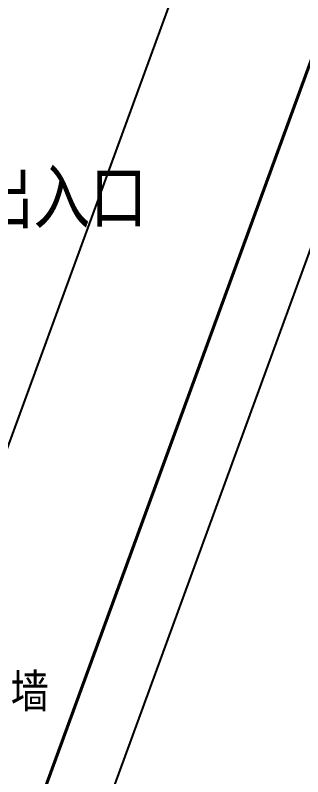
# Model space of a CAD drawing. Extents: x -111898 to 889894, y -2 to 1194865.
# Drawn here: x 709506 to 722772, y 780772 to 815935 of the extents above; entities that cross this region are included whole.
import ezdxf

# ---------------------------------------------------------------- set-up
doc = ezdxf.new("R2010")
doc.units = 0
doc.header["$LTSCALE"] = 10
doc.header["$MEASUREMENT"] = 0
doc.layers.add('0-WALL', color=252, linetype='Continuous')
doc.styles.add('_TCH_DIM', font='SIMPLEX.shx', dxfattribs={"width": 0.75, "bigfont": 'hztxt.shx'})
doc.styles.add('黑体', font='', dxfattribs={"height": 12})
doc.styles.get('黑体').set_extended_font_data('SimHei')

msp = doc.modelspace()

# ---------------------------------------------------------------- linework, layer by layer
at = {"layer": '0-WALL', "flags": 128}
msp.add_lwpolyline([(824291.5, 1110085.34), (819779.13, 1098812.84), (796285.13, 1034509.04), (683479, 725755.96)], dxfattribs=at)
at = {"layer": '0-WALL', "ltscale": 10}
for points in [[(889393.54, 831313.16), (735956.12, 826946.64), (734937.12, 826874.14), (733928.02, 826715.24), (732936.02, 826471.14), (731968.42, 826143.54), (731032.22, 825734.84), (730134.12, 825247.94), (729280.72, 824686.54), (728478.12, 824054.54), (727732.22, 823356.54), (727048.42, 822597.64), (726431.52, 821783.34), (725886.12, 820919.54), (725416.22, 820012.54), (725025.12, 819068.84), (691098.26, 726210.24, 0.44794124), (692508.15, 723579.58), (693264.79, 723397.2)], [(889393.54, 831285.53), (736001.74, 826920.31), (734982.74, 826847.81), (733973.64, 826688.91), (732981.64, 826444.81), (732014.04, 826117.21), (731077.84, 825708.51), (730179.74, 825221.61), (729326.34, 824660.21), (728523.74, 824028.21), (727777.84, 823330.21), (727094.04, 822571.31), (726477.14, 821757.01), (725931.74, 820893.21), (725461.84, 819986.21), (725070.74, 819042.51), (691143.88, 726183.91, 0.44794124), (692553.77, 723553.25), (693310.41, 723370.87)]]:
    msp.add_lwpolyline(points, format="xyb", dxfattribs=at)
at = {"layer": '0-WALL'}
for points in [[(693264.79, 723397.2), (726506.42, 814380.24), (739935.32, 824058.34), (889393.54, 828311.64)], [(693264.81, 723397.2), (726506.43, 814380.24), (739935.33, 824058.34), (889393.54, 828311.64)]]:
    msp.add_lwpolyline(points, dxfattribs=at)
at = {"layer": '0-WALL', "const_width": 1}
msp.add_lwpolyline([(693264.81, 723397.2), (726506.43, 814380.24)], dxfattribs=at)

# ---------------------------------------------------------------- texts
at = {"layer": '0-WALL', "linetype": 'Continuous', "style": '黑体', "width": 0.8}
msp.add_text('次出入口', height=2400, dxfattribs=at).set_placement((705110.15, 806355.43))
at = {"layer": '0-WALL', "color": 7, "style": '_TCH_DIM'}
msp.add_text('通透式围墙', height=1762.963, dxfattribs=at).set_placement((702245.33, 783785.53))

doc.saveas('drawing.dxf')
